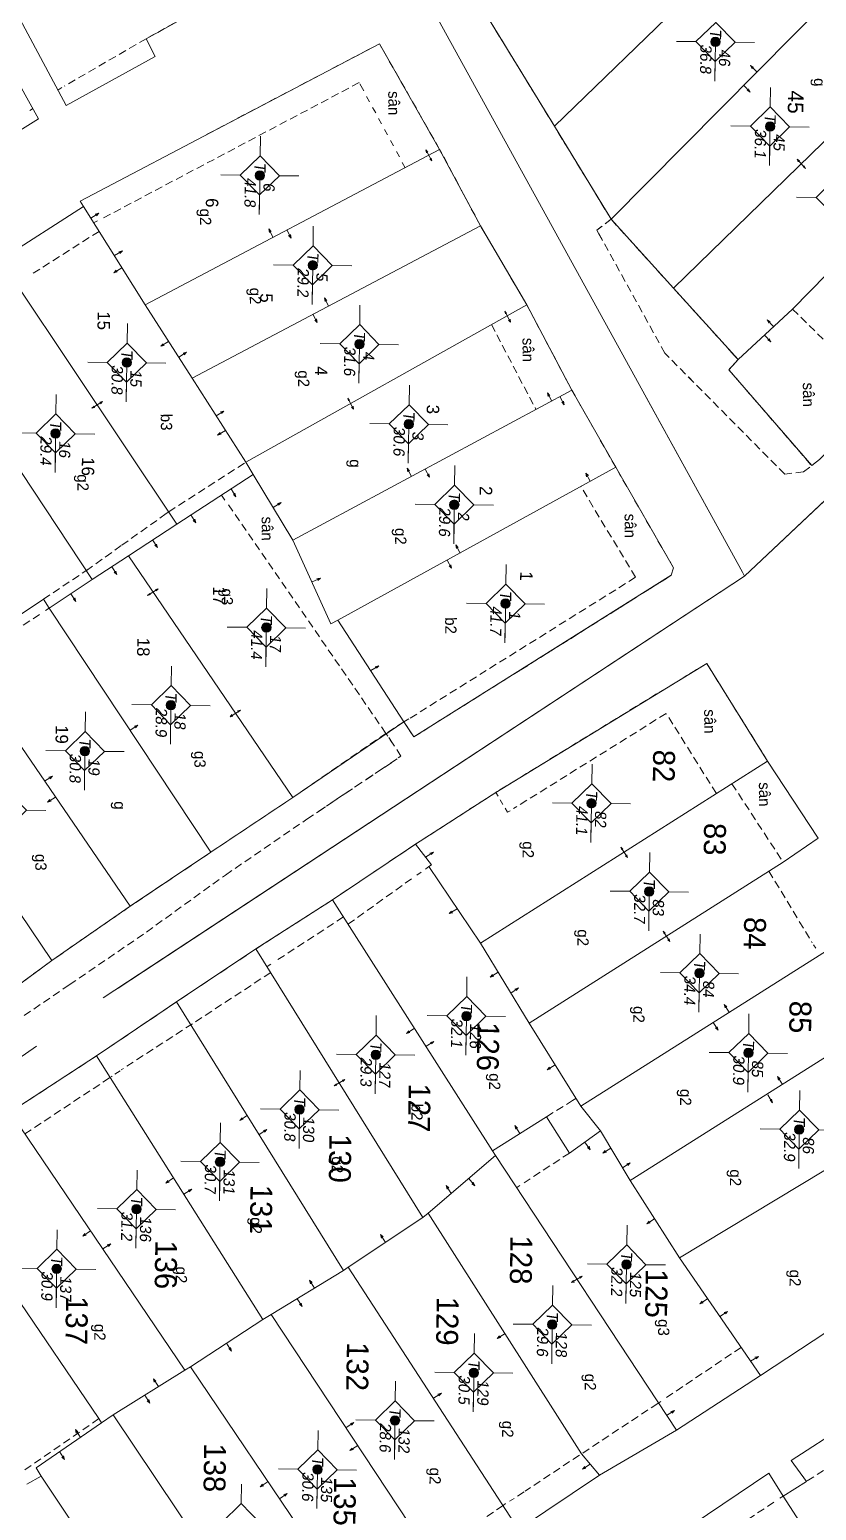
# Model space of a CAD drawing. Extents: x 601689 to 602595, y 1189742 to 1190763.
# Drawn here: x 601974 to 601999.15, y 1190588.34 to 1190635.7 of the extents above; entities that cross this region are included whole.
import ezdxf
from ezdxf.enums import TextEntityAlignment as Align

# ---------------------------------------------------------------- set-up
doc = ezdxf.new("R2010")
doc.units = 0
doc.header["$MEASUREMENT"] = 0
doc.linetypes.add('HIDDEN', pattern=[0.375, 0.25, -0.125])
for name, color, linetype in [('10', 250, 'Continuous'), ('11', 7, 'Continuous'), ('13', 7, 'Continuous'), ('14', 7, 'Continuous'), ('15', 7, 'Continuous'), ('16', 7, 'Continuous'), ('22', 7, 'Continuous'), ('53', 7, 'Continuous'), ('57', 7, 'Continuous')]:
    doc.layers.add(name, color=color, linetype=linetype)
doc.layers.get('0').off()
doc.styles.add('TXT', font='vnshx.shx')

# ---------------------------------------------------------------- blocks, each defined once
blk = doc.blocks.new('BDONG')
at = {"color": 7, "linetype": 'Continuous', "lineweight": 0}
for p, q in [((0, 0), (0, -1.508)), ((0, 0), (2.759, 0)), ((0.342, 0), (0.342, -1.508)), ((0.797, 0), (0.797, -1.508)), ((1.274, 0), (1.274, -1.508)), ((1.73, 0), (1.73, -1.508)), ((1.753, 0), (1.753, -1.508)), ((2.072, 0), (2.072, -1.508)), ((2.759, 0), (2.759, -1.508)), ((0, -0.308), (1.73, -0.308)), ((1.753, -0.308), (2.759, -0.308)), ((0, -0.458), (1.73, -0.458)), ((1.753, -0.458), (2.759, -0.458)), ((0, -0.608), (1.73, -0.608)), ((1.753, -0.608), (2.759, -0.608)), ((0, -0.758), (1.73, -0.758)), ((1.753, -0.758), (2.759, -0.758)), ((0, -0.908), (1.73, -0.908)), ((1.753, -0.908), (2.759, -0.908)), ((0, -1.058), (1.73, -1.058)), ((1.753, -1.058), (2.759, -1.058)), ((0, -1.208), (1.73, -1.208)), ((1.753, -1.208), (2.759, -1.208)), ((0, -1.358), (1.73, -1.358)), ((1.753, -1.358), (2.759, -1.358)), ((0, -1.508), (1.73, -1.508)), ((1.753, -1.508), (2.759, -1.508))]:
    blk.add_line(p, q, dxfattribs=at)
at = {"color": 7, "linetype": 'Continuous', "lineweight": 0, "style": 'TXT'}
blk.add_text('B%%182ng c%%184c th%%246a bi%%213n %%174%%233ng ', height=0.049998, rotation=360, dxfattribs=at).set_placement((0.008, 0.046))
for s, height, p in [('(D%%239ng cho ch%%216nh l%%253 bi%%213n %%174%%233ng)', 0.054, (1.743, 0.05)), ('s%%232 TT', 0.05, (0.21, -0.099)), ('s%%232 hi%%214u th%%246a', 0.049998, (1.135, -0.103)), ('s%%232 hi%%214u', 0.049998, (0.639, -0.104)), ('s%%232 hi%%214u th%%246a', 0.049998, (1.612, -0.107)), ('s%%232 TT', 0.05, (1.936, -0.114)), ('s%%232 hi%%214u th%%246a b%%225', 0.049998, (2.559, -0.108)), ('g%%232c c%%241a th%%246a', 0.049998, (1.137, -0.187)), ('Th%%246a th%%170m', 0.049998, (0.227, -0.214)), ('Th%%246a th%%170m', 0.049998, (0.63, -0.213)), ('l%%169n c%%203n', 0.049998, (1.56, -0.224)), ('Th%%246a b%%225', 0.049998, (1.956, -0.203)), ('(ch%%216 %%174%%184nh s%%232 m%%233t l%%199n)', 0.049998, (2.638, -0.204)), ('m%%237i th%%170m', 0.049998, (1.101, -0.282))]:
    blk.add_text(s, height=height, rotation=360, dxfattribs=at).set_placement(p, align=Align.CENTER)
blk = doc.blocks.new('BANG')
at = {"color": 7, "linetype": 'Continuous', "lineweight": 0, "xscale": 9.999585560760034, "yscale": 9.999585560760034, "rotation": 359.9999199552673}
blk.add_blockref('BDONG', (0, 0), dxfattribs=at)
blk = doc.blocks.new('NH3R')
at = {"layer": '16', "color": 7, "linetype": 'Continuous', "lineweight": 0}
for p, q in [((0, 0), (0.297, -0.005)), ((0.297, -0.005), (0.186, 0.031)), ((0.297, -0.005), (0.189, -0.033))]:
    blk.add_line(p, q, dxfattribs=at)
blk = doc.blocks.new('NH3')
at = {"layer": '16', "color": 7, "linetype": 'Continuous', "lineweight": 0}
for p, q in [((-0.199, -0.002), (-0.113, 0.021)), ((0.197, -0.012), (0.107, 0.015)), ((-0.199, -0.002), (0.197, -0.012)), ((-0.199, -0.002), (-0.116, -0.035)), ((0.197, -0.012), (0.104, -0.027))]:
    blk.add_line(p, q, dxfattribs=at)
blk = doc.blocks.new('*M2538253825382538')
at = {"layer": '13', "color": 3, "linetype": 'Continuous', "lineweight": 0}
blk.add_line((602241.683, 1189658.771), (602242.703, 1189658.771), dxfattribs=at)
at = {"layer": '13', "color": 3, "linetype": 'Continuous', "lineweight": 0, "style": 'TXT', "oblique": 7.6055}
blk.add_text('T', height=0.36, dxfattribs=at).set_placement((602241.486, 1189658.771), align=Align.MIDDLE_RIGHT)
for s, p in [('86', (602241.833, 1189659.071)), ('32.9', (602241.683, 1189658.471))]:
    blk.add_text(s, height=0.36, dxfattribs=at).set_placement(p, align=Align.MIDDLE_LEFT)
blk = doc.blocks.new('*M2542254225422542')
at = {"layer": '13', "color": 3, "linetype": 'Continuous', "lineweight": 0}
blk.add_line((602239.257, 1189657.109), (602240.277, 1189657.109), dxfattribs=at)
at = {"layer": '13', "color": 3, "linetype": 'Continuous', "lineweight": 0, "style": 'TXT', "oblique": 7.6055}
for s, p in [('85', (602239.407, 1189657.409)), ('30.9', (602239.257, 1189656.809))]:
    blk.add_text(s, height=0.36, dxfattribs=at).set_placement(p, align=Align.MIDDLE_LEFT)
blk.add_text('T', height=0.36, dxfattribs=at).set_placement((602239.06, 1189657.109), align=Align.MIDDLE_RIGHT)
blk = doc.blocks.new('*M2546254625462546')
at = {"layer": '13', "color": 3, "linetype": 'Continuous', "lineweight": 0}
blk.add_line((602236.728, 1189655.507), (602237.748, 1189655.507), dxfattribs=at)
at = {"layer": '13', "color": 3, "linetype": 'Continuous', "lineweight": 0, "style": 'TXT', "oblique": 7.6055}
blk.add_text('T', height=0.36, dxfattribs=at).set_placement((602236.531, 1189655.507), align=Align.MIDDLE_RIGHT)
for s, p in [('84', (602236.878, 1189655.807)), ('34.4', (602236.728, 1189655.207))]:
    blk.add_text(s, height=0.36, dxfattribs=at).set_placement(p, align=Align.MIDDLE_LEFT)
blk = doc.blocks.new('*M2550255025502550')
at = {"layer": '13', "color": 3, "linetype": 'Continuous', "lineweight": 0}
blk.add_line((602234.143, 1189653.865), (602235.163, 1189653.865), dxfattribs=at)
at = {"layer": '13', "color": 3, "linetype": 'Continuous', "lineweight": 0, "style": 'TXT', "oblique": 7.6055}
for s, p in [('83', (602234.293, 1189654.165)), ('32.7', (602234.143, 1189653.565))]:
    blk.add_text(s, height=0.36, dxfattribs=at).set_placement(p, align=Align.MIDDLE_LEFT)
blk.add_text('T', height=0.36, dxfattribs=at).set_placement((602233.946, 1189653.865), align=Align.MIDDLE_RIGHT)
blk = doc.blocks.new('*M2551255125512551')
at = {"layer": '13', "color": 3, "linetype": 'Continuous', "lineweight": 0}
blk.add_line((602246.076, 1189653.309), (602247.096, 1189653.309), dxfattribs=at)
at = {"layer": '13', "color": 3, "linetype": 'Continuous', "lineweight": 0, "style": 'TXT', "oblique": 7.6055}
for s, p in [('125', (602246.226, 1189653.609)), ('32.2', (602246.076, 1189653.009))]:
    blk.add_text(s, height=0.36, dxfattribs=at).set_placement(p, align=Align.MIDDLE_LEFT)
blk.add_text('T', height=0.36, dxfattribs=at).set_placement((602245.879, 1189653.309), align=Align.MIDDLE_RIGHT)
blk = doc.blocks.new('*M2556255625562556')
at = {"layer": '13', "color": 3, "linetype": 'Continuous', "lineweight": 0}
blk.add_line((602231.348, 1189651.977), (602232.368, 1189651.977), dxfattribs=at)
at = {"layer": '13', "color": 3, "linetype": 'Continuous', "lineweight": 0, "style": 'TXT', "oblique": 7.6055}
for s, p in [('82', (602231.498, 1189652.277)), ('41.1', (602231.348, 1189651.677))]:
    blk.add_text(s, height=0.36, dxfattribs=at).set_placement(p, align=Align.MIDDLE_LEFT)
blk.add_text('T', height=0.36, dxfattribs=at).set_placement((602231.151, 1189651.977), align=Align.MIDDLE_RIGHT)
blk = doc.blocks.new('*M2558255825582558')
at = {"layer": '13', "color": 3, "linetype": 'Continuous', "lineweight": 0}
blk.add_line((602248.035, 1189650.966), (602249.055, 1189650.966), dxfattribs=at)
at = {"layer": '13', "color": 3, "linetype": 'Continuous', "lineweight": 0, "style": 'TXT', "oblique": 7.6055}
for s, p in [('128', (602248.185, 1189651.266)), ('29.6', (602248.035, 1189650.666))]:
    blk.add_text(s, height=0.36, dxfattribs=at).set_placement(p, align=Align.MIDDLE_LEFT)
blk.add_text('T', height=0.36, dxfattribs=at).set_placement((602247.838, 1189650.966), align=Align.MIDDLE_RIGHT)
blk = doc.blocks.new('*M2563256325632563')
at = {"layer": '13', "color": 3, "linetype": 'Continuous', "lineweight": 0}
blk.add_line((602249.609, 1189648.482), (602250.629, 1189648.482), dxfattribs=at)
at = {"layer": '13', "color": 3, "linetype": 'Continuous', "lineweight": 0, "style": 'TXT', "oblique": 7.6055}
blk.add_text('T', height=0.36, dxfattribs=at).set_placement((602249.412, 1189648.482), align=Align.MIDDLE_RIGHT)
for s, p in [('129', (602249.759, 1189648.782)), ('30.5', (602249.609, 1189648.182))]:
    blk.add_text(s, height=0.36, dxfattribs=at).set_placement(p, align=Align.MIDDLE_LEFT)
blk = doc.blocks.new('*M2564256425642564')
at = {"layer": '13', "color": 3, "linetype": 'Continuous', "lineweight": 0}
blk.add_line((602238.208, 1189648.078), (602239.228, 1189648.078), dxfattribs=at)
at = {"layer": '13', "color": 3, "linetype": 'Continuous', "lineweight": 0, "style": 'TXT', "oblique": 7.6055}
for s, p in [('126', (602238.358, 1189648.378)), ('32.1', (602238.208, 1189647.778))]:
    blk.add_text(s, height=0.36, dxfattribs=at).set_placement(p, align=Align.MIDDLE_LEFT)
blk.add_text('T', height=0.36, dxfattribs=at).set_placement((602238.011, 1189648.078), align=Align.MIDDLE_RIGHT)
blk = doc.blocks.new('*M2569256925692569')
at = {"layer": '13', "color": 3, "linetype": 'Continuous', "lineweight": 0}
blk.add_line((602251.172, 1189645.984), (602252.192, 1189645.984), dxfattribs=at)
at = {"layer": '13', "color": 3, "linetype": 'Continuous', "lineweight": 0, "style": 'TXT', "oblique": 7.6055}
blk.add_text('T', height=0.36, dxfattribs=at).set_placement((602250.975, 1189645.984), align=Align.MIDDLE_RIGHT)
for s, p in [('132', (602251.322, 1189646.284)), ('28.6', (602251.172, 1189645.684))]:
    blk.add_text(s, height=0.36, dxfattribs=at).set_placement(p, align=Align.MIDDLE_LEFT)
blk = doc.blocks.new('*M2571257125712571')
at = {"layer": '13', "color": 3, "linetype": 'Continuous', "lineweight": 0}
blk.add_line((602239.486, 1189645.199), (602240.506, 1189645.199), dxfattribs=at)
at = {"layer": '13', "color": 3, "linetype": 'Continuous', "lineweight": 0, "style": 'TXT', "oblique": 7.6055}
for s, p in [('127', (602239.636, 1189645.499)), ('29.3', (602239.486, 1189644.899))]:
    blk.add_text(s, height=0.36, dxfattribs=at).set_placement(p, align=Align.MIDDLE_LEFT)
blk.add_text('T', height=0.36, dxfattribs=at).set_placement((602239.289, 1189645.199), align=Align.MIDDLE_RIGHT)
blk = doc.blocks.new('*M2574257425742574')
at = {"layer": '13', "color": 3, "linetype": 'Continuous', "lineweight": 0}
blk.add_line((602252.777, 1189643.53), (602253.797, 1189643.53), dxfattribs=at)
at = {"layer": '13', "color": 3, "linetype": 'Continuous', "lineweight": 0, "style": 'TXT', "oblique": 7.6055}
for s, p in [('135', (602252.927, 1189643.83)), ('30.6', (602252.777, 1189643.23))]:
    blk.add_text(s, height=0.36, dxfattribs=at).set_placement(p, align=Align.MIDDLE_LEFT)
blk.add_text('T', height=0.36, dxfattribs=at).set_placement((602252.58, 1189643.53), align=Align.MIDDLE_RIGHT)
blk = doc.blocks.new('*M2576257625762576')
at = {"layer": '13', "color": 3, "linetype": 'Continuous', "lineweight": 0}
blk.add_line((602241.272, 1189642.791), (602242.292, 1189642.791), dxfattribs=at)
at = {"layer": '13', "color": 3, "linetype": 'Continuous', "lineweight": 0, "style": 'TXT', "oblique": 7.6055}
blk.add_text('T', height=0.36, dxfattribs=at).set_placement((602241.075, 1189642.791), align=Align.MIDDLE_RIGHT)
for s, p in [('130', (602241.422, 1189643.091)), ('30.8', (602241.272, 1189642.491))]:
    blk.add_text(s, height=0.36, dxfattribs=at).set_placement(p, align=Align.MIDDLE_LEFT)
blk = doc.blocks.new('*M2581258125812581')
at = {"layer": '13', "color": 3, "linetype": 'Continuous', "lineweight": 0}
blk.add_line((602242.986, 1189640.272), (602244.006, 1189640.272), dxfattribs=at)
at = {"layer": '13', "color": 3, "linetype": 'Continuous', "lineweight": 0, "style": 'TXT', "oblique": 7.6055}
blk.add_text('T', height=0.36, dxfattribs=at).set_placement((602242.789, 1189640.272), align=Align.MIDDLE_RIGHT)
for s, p in [('131', (602243.136, 1189640.572)), ('30.7', (602242.986, 1189639.972))]:
    blk.add_text(s, height=0.36, dxfattribs=at).set_placement(p, align=Align.MIDDLE_LEFT)
blk = doc.blocks.new('*M2586258625862586')
at = {"layer": '13', "color": 3, "linetype": 'Continuous', "lineweight": 0}
blk.add_line((602244.535, 1189637.624), (602245.555, 1189637.624), dxfattribs=at)
at = {"layer": '13', "color": 3, "linetype": 'Continuous', "lineweight": 0, "style": 'TXT', "oblique": 7.6055}
for s, p in [('136', (602244.685, 1189637.924)), ('31.2', (602244.535, 1189637.324))]:
    blk.add_text(s, height=0.36, dxfattribs=at).set_placement(p, align=Align.MIDDLE_LEFT)
blk.add_text('T', height=0.36, dxfattribs=at).set_placement((602244.338, 1189637.624), align=Align.MIDDLE_RIGHT)
blk = doc.blocks.new('*M2591259125912591')
at = {"layer": '13', "color": 3, "linetype": 'Continuous', "lineweight": 0}
blk.add_line((602246.48, 1189635.1), (602247.5, 1189635.1), dxfattribs=at)
at = {"layer": '13', "color": 3, "linetype": 'Continuous', "lineweight": 0, "style": 'TXT', "oblique": 7.6055}
blk.add_text('T', height=0.36, dxfattribs=at).set_placement((602246.283, 1189635.1), align=Align.MIDDLE_RIGHT)
for s, p in [('137', (602246.63, 1189635.4)), ('30.9', (602246.48, 1189634.8))]:
    blk.add_text(s, height=0.36, dxfattribs=at).set_placement(p, align=Align.MIDDLE_LEFT)
blk = doc.blocks.new('CENTRD')
at = {"layer": '11', "linetype": 'Continuous', "lineweight": 0}
h = blk.add_hatch(color=2, dxfattribs=at)
edge = h.paths.add_edge_path()
edge.add_arc((0, 0), 0.15, 0, 360)
at = {"layer": '11', "color": 2, "linetype": 'Continuous', "lineweight": 0}
for p, q in [((0, 1.25), (0, 0.625)), ((0, 0.625), (-0.625, 0)), ((0.625, 0), (0, 0.625)), ((-0.625, 0), (-1.25, 0)), ((-0.625, 0), (0, -0.625)), ((0, -0.625), (0.625, 0)), ((1.25, 0), (0.625, 0)), ((0, -0.625), (0, -1.25))]:
    blk.add_line(p, q, dxfattribs=at)
blk.add_circle((0, 0), 0.15, dxfattribs=at)
blk = doc.blocks.new('*M2654265426542654')
at = {"layer": '13', "color": 3, "linetype": 'Continuous', "lineweight": 0}
blk.add_line((602209.622, 1189657.37), (602210.642, 1189657.37), dxfattribs=at)
at = {"layer": '13', "color": 3, "linetype": 'Continuous', "lineweight": 0, "style": 'TXT', "oblique": 7.6055}
blk.add_text('T', height=0.36, dxfattribs=at).set_placement((602209.425, 1189657.37), align=Align.MIDDLE_RIGHT)
for s, p in [('45', (602209.772, 1189657.67)), ('36.1', (602209.622, 1189657.07))]:
    blk.add_text(s, height=0.36, dxfattribs=at).set_placement(p, align=Align.MIDDLE_LEFT)
blk = doc.blocks.new('*M2657265726572657')
at = {"layer": '13', "color": 3, "linetype": 'Continuous', "lineweight": 0}
blk.add_line((602206.943, 1189655.587), (602207.963, 1189655.587), dxfattribs=at)
at = {"layer": '13', "color": 3, "linetype": 'Continuous', "lineweight": 0, "style": 'TXT', "oblique": 7.6055}
blk.add_text('T', height=0.36, dxfattribs=at).set_placement((602206.746, 1189655.587), align=Align.MIDDLE_RIGHT)
for s, p in [('46', (602207.093, 1189655.887)), ('36.8', (602206.943, 1189655.287))]:
    blk.add_text(s, height=0.36, dxfattribs=at).set_placement(p, align=Align.MIDDLE_LEFT)
blk = doc.blocks.new('*M2704270427042704')
at = {"layer": '13', "color": 3, "linetype": 'Continuous', "lineweight": 0}
blk.add_line((602225.002, 1189649.138), (602226.022, 1189649.138), dxfattribs=at)
at = {"layer": '13', "color": 3, "linetype": 'Continuous', "lineweight": 0, "style": 'TXT', "oblique": 7.6055}
for s, p in [('1', (602225.152, 1189649.438)), ('41.7', (602225.002, 1189648.838))]:
    blk.add_text(s, height=0.36, dxfattribs=at).set_placement(p, align=Align.MIDDLE_LEFT)
blk.add_text('T', height=0.36, dxfattribs=at).set_placement((602224.805, 1189649.138), align=Align.MIDDLE_RIGHT)
blk = doc.blocks.new('*M2705270527052705')
at = {"layer": '13', "color": 3, "linetype": 'Continuous', "lineweight": 0}
blk.add_line((602221.861, 1189647.455), (602222.881, 1189647.455), dxfattribs=at)
at = {"layer": '13', "color": 3, "linetype": 'Continuous', "lineweight": 0, "style": 'TXT', "oblique": 7.6055}
blk.add_text('T', height=0.36, dxfattribs=at).set_placement((602221.664, 1189647.455), align=Align.MIDDLE_RIGHT)
for s, p in [('2', (602222.011, 1189647.755)), ('29.6', (602221.861, 1189647.155))]:
    blk.add_text(s, height=0.36, dxfattribs=at).set_placement(p, align=Align.MIDDLE_LEFT)
blk = doc.blocks.new('*M2706270627062706')
at = {"layer": '13', "color": 3, "linetype": 'Continuous', "lineweight": 0}
blk.add_line((602219.31, 1189645.963), (602220.33, 1189645.963), dxfattribs=at)
at = {"layer": '13', "color": 3, "linetype": 'Continuous', "lineweight": 0, "style": 'TXT', "oblique": 7.6055}
blk.add_text('T', height=0.36, dxfattribs=at).set_placement((602219.113, 1189645.963), align=Align.MIDDLE_RIGHT)
for s, p in [('3', (602219.46, 1189646.263)), ('30.6', (602219.31, 1189645.663))]:
    blk.add_text(s, height=0.36, dxfattribs=at).set_placement(p, align=Align.MIDDLE_LEFT)
blk = doc.blocks.new('*M2707270727072707')
at = {"layer": '13', "color": 3, "linetype": 'Continuous', "lineweight": 0}
blk.add_line((602216.772, 1189644.346), (602217.792, 1189644.346), dxfattribs=at)
at = {"layer": '13', "color": 3, "linetype": 'Continuous', "lineweight": 0, "style": 'TXT', "oblique": 7.6055}
for s, p in [('4', (602216.922, 1189644.646)), ('31.6', (602216.772, 1189644.046))]:
    blk.add_text(s, height=0.36, dxfattribs=at).set_placement(p, align=Align.MIDDLE_LEFT)
blk.add_text('T', height=0.36, dxfattribs=at).set_placement((602216.575, 1189644.346), align=Align.MIDDLE_RIGHT)
blk = doc.blocks.new('*M2708270827082708')
at = {"layer": '13', "color": 3, "linetype": 'Continuous', "lineweight": 0}
blk.add_line((602214.273, 1189642.819), (602215.293, 1189642.819), dxfattribs=at)
at = {"layer": '13', "color": 3, "linetype": 'Continuous', "lineweight": 0, "style": 'TXT', "oblique": 7.6055}
for s, p in [('5', (602214.423, 1189643.119)), ('29.2', (602214.273, 1189642.519))]:
    blk.add_text(s, height=0.36, dxfattribs=at).set_placement(p, align=Align.MIDDLE_LEFT)
blk.add_text('T', height=0.36, dxfattribs=at).set_placement((602214.076, 1189642.819), align=Align.MIDDLE_RIGHT)
blk = doc.blocks.new('*M2709270927092709')
at = {"layer": '13', "color": 3, "linetype": 'Continuous', "lineweight": 0}
blk.add_line((602225.879, 1189641.504), (602226.899, 1189641.504), dxfattribs=at)
at = {"layer": '13', "color": 3, "linetype": 'Continuous', "lineweight": 0, "style": 'TXT', "oblique": 7.6055}
for s, p in [('17', (602226.029, 1189641.804)), ('41.4', (602225.879, 1189641.204))]:
    blk.add_text(s, height=0.36, dxfattribs=at).set_placement(p, align=Align.MIDDLE_LEFT)
blk.add_text('T', height=0.36, dxfattribs=at).set_placement((602225.682, 1189641.504), align=Align.MIDDLE_RIGHT)
blk = doc.blocks.new('*M2710271027102710')
at = {"layer": '13', "color": 3, "linetype": 'Continuous', "lineweight": 0}
blk.add_line((602211.422, 1189641.087), (602212.442, 1189641.087), dxfattribs=at)
at = {"layer": '13', "color": 3, "linetype": 'Continuous', "lineweight": 0, "style": 'TXT', "oblique": 7.6055}
for s, p in [('6', (602211.572, 1189641.387)), ('41.8', (602211.422, 1189640.787))]:
    blk.add_text(s, height=0.36, dxfattribs=at).set_placement(p, align=Align.MIDDLE_LEFT)
blk.add_text('T', height=0.36, dxfattribs=at).set_placement((602211.225, 1189641.087), align=Align.MIDDLE_RIGHT)
blk = doc.blocks.new('*M2711271127112711')
at = {"layer": '13', "color": 3, "linetype": 'Continuous', "lineweight": 0}
blk.add_line((602228.404, 1189638.491), (602229.424, 1189638.491), dxfattribs=at)
at = {"layer": '13', "color": 3, "linetype": 'Continuous', "lineweight": 0, "style": 'TXT', "oblique": 7.6055}
blk.add_text('T', height=0.36, dxfattribs=at).set_placement((602228.207, 1189638.491), align=Align.MIDDLE_RIGHT)
for s, p in [('18', (602228.554, 1189638.791)), ('28.9', (602228.404, 1189638.191))]:
    blk.add_text(s, height=0.36, dxfattribs=at).set_placement(p, align=Align.MIDDLE_LEFT)
blk = doc.blocks.new('*M2713271327132713')
at = {"layer": '13', "color": 3, "linetype": 'Continuous', "lineweight": 0}
blk.add_line((602217.471, 1189636.922), (602218.491, 1189636.922), dxfattribs=at)
at = {"layer": '13', "color": 3, "linetype": 'Continuous', "lineweight": 0, "style": 'TXT', "oblique": 7.6055}
for s, p in [('15', (602217.621, 1189637.222)), ('30.8', (602217.471, 1189636.622))]:
    blk.add_text(s, height=0.36, dxfattribs=at).set_placement(p, align=Align.MIDDLE_LEFT)
blk.add_text('T', height=0.36, dxfattribs=at).set_placement((602217.274, 1189636.922), align=Align.MIDDLE_RIGHT)
blk = doc.blocks.new('*M2715271527152715')
at = {"layer": '13', "color": 3, "linetype": 'Continuous', "lineweight": 0}
blk.add_line((602229.912, 1189635.762), (602230.932, 1189635.762), dxfattribs=at)
at = {"layer": '13', "color": 3, "linetype": 'Continuous', "lineweight": 0, "style": 'TXT', "oblique": 7.6055}
for s, p in [('19', (602230.062, 1189636.062)), ('30.8', (602229.912, 1189635.462))]:
    blk.add_text(s, height=0.36, dxfattribs=at).set_placement(p, align=Align.MIDDLE_LEFT)
blk.add_text('T', height=0.36, dxfattribs=at).set_placement((602229.715, 1189635.762), align=Align.MIDDLE_RIGHT)
blk = doc.blocks.new('*M2717271727172717')
at = {"layer": '13', "color": 3, "linetype": 'Continuous', "lineweight": 0}
blk.add_line((602219.769, 1189634.679), (602220.789, 1189634.679), dxfattribs=at)
at = {"layer": '13', "color": 3, "linetype": 'Continuous', "lineweight": 0, "style": 'TXT', "oblique": 7.6055}
blk.add_text('T', height=0.36, dxfattribs=at).set_placement((602219.572, 1189634.679), align=Align.MIDDLE_RIGHT)
for s, p in [('16', (602219.919, 1189634.979)), ('29.4', (602219.769, 1189634.379))]:
    blk.add_text(s, height=0.36, dxfattribs=at).set_placement(p, align=Align.MIDDLE_LEFT)

msp = doc.modelspace()

# ---------------------------------------------------------------- linework, layer by layer
at = {"layer": '10', "color": 7, "linetype": 'Continuous', "lineweight": 0}
for p, q in [((601998.166, 1190639.775), (601990.777, 1190632.605)), ((602001.075, 1190638.204), (601992.587, 1190629.63)), ((602002.746, 1190635.381), (601994.587, 1190627.422)), ((601992.587, 1190629.63), (601990.777, 1190632.605)), ((601987.107, 1190631.865), (601977.689, 1190626.895)), ((601988.414, 1190629.417), (601987.107, 1190631.865)), ((601975.722, 1190630.041), (601977.689, 1190626.895)), ((601988.414, 1190629.417), (601979.197, 1190624.553)), ((601989.889, 1190626.897), (601988.414, 1190629.417)), ((601992.587, 1190629.63), (601994.587, 1190627.422)), ((601973.627, 1190627.49), (601978.702, 1190619.88)), ((601994.587, 1190627.422), (601996.646, 1190625.144)), ((601977.689, 1190626.895), (601979.197, 1190624.553)), ((601989.889, 1190626.897), (601980.91, 1190621.86)), ((601991.332, 1190624.167), (601989.889, 1190626.897)), ((601970.963, 1190625.736), (601975.998, 1190618.107)), ((601979.197, 1190624.553), (601980.91, 1190621.86)), ((601991.332, 1190624.167), (601982.416, 1190619.369)), ((601992.738, 1190621.697), (601991.332, 1190624.167)), ((601980.91, 1190621.86), (601981.145, 1190621.467)), ((601992.738, 1190621.697), (601983.851, 1190616.809)), ((601981.145, 1190621.467), (601978.702, 1190619.88)), ((601982.416, 1190619.369), (601981.145, 1190621.467)), ((601978.702, 1190619.88), (601977.159, 1190618.871)), ((601975.998, 1190618.107), (601977.159, 1190618.871)), ((601977.159, 1190618.871), (601982.413, 1190611.138)), ((601974.626, 1190617.196), (601975.998, 1190618.107)), ((601979.789, 1190609.384), (601974.626, 1190617.196)), ((601985.966, 1190613.56), (601983.851, 1190616.809)), ((601977.215, 1190607.659), (601971.744, 1190615.666)), ((601974.711, 1190605.924), (601969.33, 1190613.879)), ((601985.966, 1190613.56), (601982.413, 1190611.138)), ((601988.41, 1190606.476), (601997.589, 1190612.301)), ((601999.206, 1190609.838), (601997.589, 1190612.301)), ((601979.789, 1190609.384), (601982.413, 1190611.138)), ((601979.789, 1190609.384), (601977.215, 1190607.659)), ((601986.333, 1190609.645), (601983.678, 1190607.862)), ((601977.215, 1190607.659), (601974.711, 1190605.924)), ((601983.678, 1190607.862), (601981.236, 1190606.295)), ((601988.799, 1190599.84), (601983.678, 1190607.862)), ((602000.858, 1190607.115), (601991.618, 1190601.262)), ((601981.236, 1190606.295), (601978.694, 1190604.6)), ((601986.569, 1190597.71), (601981.236, 1190606.295)), ((601988.41, 1190606.476), (601989.965, 1190603.915)), ((601972.316, 1190604.157), (601974.711, 1190605.924)), ((602002.335, 1190604.665), (601993.196, 1190598.89)), ((601978.694, 1190604.6), (601976.139, 1190602.874)), ((601978.694, 1190604.6), (601984.035, 1190596.015)), ((601989.965, 1190603.915), (601991.618, 1190601.262)), ((601981.454, 1190594.44), (601976.139, 1190602.874)), ((602004.008, 1190601.982), (601994.771, 1190596.418)), ((601978.962, 1190592.825), (601973.473, 1190600.931)), ((601991.618, 1190601.262), (601992.247, 1190600.473)), ((601993.196, 1190598.89), (601992.247, 1190600.473)), ((601988.896, 1190599.689), (601986.741, 1190597.839)), ((601988.896, 1190599.689), (601988.799, 1190599.84)), ((601994.676, 1190590.899), (601988.896, 1190599.689)), ((601994.771, 1190596.418), (601993.196, 1190598.89)), ((601986.569, 1190597.71), (601984.187, 1190596.114)), ((601986.741, 1190597.839), (601986.569, 1190597.71)), ((601984.035, 1190596.015), (601984.187, 1190596.114)), ((601989.633, 1190587.728), (601984.187, 1190596.114)), ((601997.36, 1190592.652), (601994.771, 1190596.418)), ((601984.035, 1190596.015), (601981.727, 1190594.607)), ((601981.454, 1190594.44), (601979.143, 1190592.933)), ((601981.727, 1190594.607), (601981.454, 1190594.44)), ((601987.262, 1190586.221), (601981.727, 1190594.607)), ((601978.962, 1190592.825), (601976.673, 1190591.397)), ((601979.143, 1190592.933), (601978.962, 1190592.825)), ((601979.143, 1190592.933), (601984.838, 1190584.504)), ((601994.676, 1190590.899), (601997.36, 1190592.652)), ((601976.673, 1190591.397), (601976.299, 1190591.142)), ((601982.386, 1190582.878), (601976.673, 1190591.397)), ((601992.216, 1190589.463), (601994.676, 1190590.899)), ((601974.365, 1190589.438), (601973.911, 1190589.174)), ((601979.981, 1190581.06), (601974.365, 1190589.438)), ((601989.633, 1190587.728), (601992.216, 1190589.463)), ((601999.752, 1190586.22), (601998.087, 1190588.792))]:
    msp.add_line(p, q, dxfattribs=at)
for points in [[(601973.285, 1190636.806), (601975.166, 1190633.269), (601978.017, 1190634.831), (601977.726, 1190635.404), (601984.216, 1190639.005), (601982.647, 1190642.067)], [(601972.386, 1190636.247), (601974.28, 1190632.842), (601971.436, 1190631.07)], [(601988.679, 1190636.334), (601988.548, 1190636.246), (601990.777, 1190632.605)], [(601987.107, 1190631.865), (601985.184, 1190635.242), (601975.614, 1190630.213), (601975.722, 1190630.041)], [(602004.95, 1190633.45), (601998.388, 1190626.76), (601996.646, 1190625.144)], [(601996.646, 1190625.144), (601996.351, 1190624.818), (601999, 1190621.752), (601999.253, 1190621.948), (602008.44, 1190631.182)], [(601975.722, 1190630.041), (601973.069, 1190628.338), (601973.627, 1190627.49)], [(601985.966, 1190613.56), (601986.279, 1190613.075), (601994.511, 1190618.243), (601994.585, 1190618.482), (601992.738, 1190621.697)], [(601983.851, 1190616.809), (601983.63, 1190616.692), (601982.416, 1190619.369)], [(601974.626, 1190617.196), (601974.44, 1190617.479), (601973.016, 1190616.528)], [(601997.589, 1190612.301), (601995.643, 1190615.428), (601988.906, 1190611.3), (601986.333, 1190609.645)], [(601986.333, 1190609.645), (601986.844, 1190608.988), (601986.763, 1190608.929), (601988.41, 1190606.476)], [(601999.206, 1190609.838), (601998.086, 1190609.073), (601989.965, 1190603.915)], [(601973.473, 1190600.931), (601973.375, 1190601.072), (601976.139, 1190602.874)], [(601997.36, 1190592.652), (602005.847, 1190598.237), (602006.323, 1190598.63), (602004.251, 1190602.148), (602004.008, 1190601.982)], [(601992.247, 1190600.473), (601991.258, 1190599.767), (601990.523, 1190600.926), (601988.799, 1190599.84)], [(601970.77, 1190599.298), (601976.211, 1190591.272), (601976.299, 1190591.142)], [(601992.216, 1190589.463), (601991.646, 1190590.151), (601986.741, 1190597.839)], [(601998.087, 1190588.792), (601998.834, 1190589.263), (601998.343, 1190589.929), (602005.205, 1190594.366), (602005.675, 1190593.699), (602007.129, 1190594.679), (602008.893, 1190592.095)], [(601976.299, 1190591.142), (601974.209, 1190589.7), (601974.365, 1190589.438)], [(601998.087, 1190588.792), (601997.628, 1190589.529), (601995.174, 1190587.873)]]:
    msp.add_lwpolyline(points, dxfattribs=at)
at = {"layer": '14', "color": 6, "linetype": 'HIDDEN', "lineweight": 0}
for p, q in [((601977.726, 1190635.404), (601975.114, 1190633.89)), ((601984.537, 1190634.001), (601976.297, 1190629.643)), ((601984.683, 1190633.739), (601984.537, 1190634.001)), ((601975.034, 1190633.841), (601974.903, 1190633.763)), ((601984.868, 1190633.386), (601984.771, 1190633.557)), ((601974.004, 1190633.105), (601974.095, 1190633.164)), ((601985.063, 1190633.033), (601984.966, 1190633.205)), ((601985.249, 1190632.681), (601985.151, 1190632.852)), ((601985.444, 1190632.328), (601985.346, 1190632.5)), ((601985.629, 1190631.976), (601985.531, 1190632.147)), ((601985.824, 1190631.623), (601985.726, 1190631.794)), ((601986.01, 1190631.27), (601985.912, 1190631.442)), ((601976.166, 1190629.575), (601976.045, 1190629.517)), ((601976.221, 1190629.244), (601974.022, 1190627.845)), ((601998.388, 1190626.76), (602000.785, 1190624.397)), ((601988.761, 1190626.263), (601990.184, 1190623.553)), ((601978.448, 1190620.274), (601980.91, 1190621.86)), ((601980.244, 1190620.649), (601980.136, 1190620.81)), ((601993.37, 1190618.179), (601991.62, 1190621.083)), ((601978.367, 1190620.215), (601978.448, 1190620.274)), ((601985.391, 1190613.188), (601980.332, 1190620.537)), ((601976.943, 1190619.205), (601978.367, 1190620.215)), ((601975.812, 1190618.39), (601976.943, 1190619.205)), ((601975.893, 1190618.449), (601974.44, 1190617.479)), ((601993.37, 1190618.179), (601986.118, 1190613.648)), ((601971.921, 1190615.403), (601974.394, 1190617.039)), ((601974.505, 1190617.118), (601974.626, 1190617.196)), ((601986.118, 1190613.648), (601985.966, 1190613.56)), ((601994.35, 1190613.825), (601989.468, 1190610.782)), ((601995.955, 1190611.263), (601994.35, 1190613.825)), ((601988.974, 1190611.179), (601988.906, 1190611.3)), ((601996.45, 1190611.576), (601998.086, 1190609.073)), ((601989.13, 1190610.917), (601989.043, 1190611.068)), ((601989.277, 1190610.665), (601989.199, 1190610.796)), ((601989.357, 1190610.713), (601989.277, 1190610.665)), ((601986.652, 1190608.85), (601986.763, 1190608.929)), ((601984.177, 1190607.084), (601986.248, 1190608.566)), ((601986.379, 1190608.654), (601986.521, 1190608.752)), ((601997.631, 1190608.78), (601999.02, 1190606.491)), ((601984.031, 1190607.316), (601981.832, 1190605.886)), ((601999.059, 1190606.43), (601999.128, 1190606.319)), ((601981.71, 1190605.808), (601981.589, 1190605.73)), ((601981.706, 1190605.538), (601979.203, 1190603.902)), ((601979.203, 1190603.902), (601976.924, 1190602.423)), ((601976.893, 1190602.393), (601976.722, 1190602.286)), ((601973.845, 1190600.376), (601976.611, 1190602.208)), ((601976.641, 1190602.227), (601976.611, 1190602.208)), ((601990.523, 1190600.926), (601991.351, 1190601.445)), ((601991.351, 1190601.445), (601991.461, 1190601.514)), ((601991.258, 1190599.767), (601989.805, 1190598.817)), ((601989.673, 1190598.729), (601989.572, 1190598.66)), ((601996.743, 1190593.551), (601994.28, 1190591.895)), ((602005.675, 1190593.699), (601998.834, 1190589.263)), ((601994.078, 1190591.758), (601989.84, 1190588.956)), ((601994.179, 1190591.826), (601994.078, 1190591.758)), ((601976.211, 1190591.272), (601973.797, 1190589.596)), ((601989.214, 1190588.554), (601989.133, 1190588.495)), ((601989.486, 1190588.72), (601989.345, 1190588.632)), ((601989.809, 1190588.936), (601989.527, 1190588.75)), ((601995.706, 1190587.225), (601997.896, 1190588.665)), ((601997.986, 1190588.724), (601998.087, 1190588.792)), ((601989.133, 1190588.495), (601986.992, 1190587.024))]:
    msp.add_line(p, q, dxfattribs=at)
at = {"layer": '22', "color": 7, "linetype": 'HIDDEN', "lineweight": 0}
for p, q in [((601984.216, 1190639.005), (601977.816, 1190635.453)), ((601990.777, 1190632.605), (601988.548, 1190636.246)), ((601985.184, 1190635.242), (601979.653, 1190632.338)), ((601987.107, 1190631.865), (601985.184, 1190635.242)), ((601992.587, 1190629.63), (601990.777, 1190632.605)), ((601988.414, 1190629.417), (601987.107, 1190631.865)), ((601989.889, 1190626.897), (601988.414, 1190629.417)), ((601992.132, 1190629.286), (601992.304, 1190629.414)), ((601992.132, 1190629.286), (601992.284, 1190629.404)), ((601994.308, 1190625.346), (601992.132, 1190629.286)), ((601992.23, 1190629.105), (601992.132, 1190629.286)), ((601992.395, 1190629.482), (601992.587, 1190629.63)), ((601992.405, 1190629.492), (601992.587, 1190629.63)), ((601992.587, 1190629.63), (601994.587, 1190627.422)), ((601994.308, 1190625.346), (601992.23, 1190629.105)), ((601994.587, 1190627.422), (601996.646, 1190625.144)), ((601991.332, 1190624.167), (601989.889, 1190626.897)), ((601996.045, 1190625.813), (601996.646, 1190625.144)), ((601998.136, 1190621.483), (601994.308, 1190625.346)), ((601998.136, 1190621.483), (601994.308, 1190625.346)), ((601996.646, 1190625.144), (601996.351, 1190624.818)), ((601998.136, 1190621.483), (601994.742, 1190624.911)), ((601996.351, 1190624.818), (601999, 1190621.752)), ((601992.738, 1190621.697), (601991.332, 1190624.167)), ((601992.738, 1190621.697), (601992.006, 1190622.987)), ((601994.585, 1190618.482), (601992.738, 1190621.697)), ((601994.585, 1190618.482), (601992.738, 1190621.697)), ((601998.737, 1190621.555), (601999, 1190621.752)), ((601998.737, 1190621.555), (601999, 1190621.752)), ((601998.737, 1190621.555), (601999, 1190621.752)), ((601999.253, 1190621.948), (601999, 1190621.752)), ((601999.253, 1190621.948), (601999, 1190621.752)), ((601998.737, 1190621.555), (601998.136, 1190621.483)), ((601998.737, 1190621.555), (601998.136, 1190621.483)), ((601998.737, 1190621.555), (601998.136, 1190621.483)), ((601994.511, 1190618.243), (601994.585, 1190618.482)), ((601994.511, 1190618.243), (601994.585, 1190618.482)), ((601986.279, 1190613.075), (601994.511, 1190618.243)), ((601989.7, 1190615.219), (601994.511, 1190618.243)), ((601995.643, 1190615.428), (601995.289, 1190615.213)), ((601995.779, 1190615.206), (601995.643, 1190615.428)), ((601982.413, 1190611.138), (601985.391, 1190613.188)), ((601985.966, 1190613.56), (601985.391, 1190613.188)), ((601985.45, 1190613.097), (601985.391, 1190613.188)), ((601986.279, 1190613.075), (601985.966, 1190613.56)), ((601985.617, 1190612.845), (601985.45, 1190613.097)), ((601985.871, 1190612.461), (601985.519, 1190612.996)), ((601985.871, 1190612.461), (601985.705, 1190612.714)), ((601982.864, 1190610.443), (601985.69, 1190612.334)), ((601985.538, 1190612.236), (601985.871, 1190612.461)), ((601985.781, 1190612.402), (601985.871, 1190612.461)), ((601984.772, 1190611.726), (601985.023, 1190611.892)), ((601985.154, 1190611.982), (601985.407, 1190612.148)), ((601984.014, 1190611.207), (601984.257, 1190611.384)), ((601984.388, 1190611.472), (601984.64, 1190611.638)), ((601988.906, 1190611.3), (601986.333, 1190609.645)), ((601979.789, 1190609.384), (601982.413, 1190611.138)), ((601983.248, 1190610.697), (601983.499, 1190610.863)), ((601983.63, 1190610.952), (601983.873, 1190611.119)), ((601980.259, 1190608.658), (601982.864, 1190610.443)), ((601980.259, 1190608.658), (601982.864, 1190610.443)), ((601982.864, 1190610.443), (601983.116, 1190610.609)), ((601986.333, 1190609.645), (601983.678, 1190607.862)), ((601977.734, 1190606.833), (601980.259, 1190608.658)), ((601977.734, 1190606.833), (601980.259, 1190608.658)), ((601983.678, 1190607.862), (601981.236, 1190606.295)), ((601975.27, 1190605.146), (601977.734, 1190606.833)), ((601975.27, 1190605.146), (601977.734, 1190606.833)), ((601972.316, 1190604.157), (601974.711, 1190605.924)), ((601975.27, 1190605.146), (601970.344, 1190601.794)), ((601975.27, 1190605.146), (601970.344, 1190601.794)), ((601973.375, 1190601.072), (601976.139, 1190602.874))]:
    msp.add_line(p, q, dxfattribs=at)
for points in [[(601996.646, 1190625.144), (601996.351, 1190624.818), (601999, 1190621.752)], [(601997.628, 1190612.24), (601997.589, 1190612.301), (601995.643, 1190615.428), (601988.906, 1190611.3), (601986.333, 1190609.645)], [(601979.789, 1190609.384), (601977.215, 1190607.659), (601974.711, 1190605.924)], [(601981.236, 1190606.295), (601978.694, 1190604.6), (601976.139, 1190602.874)]]:
    msp.add_lwpolyline(points, dxfattribs=at)
at = {"layer": '57', "color": 172, "linetype": 'Continuous', "lineweight": 0}
for p, q in [((601993.611, 1190624.106), (601996.783, 1190618.342)), ((601996.851, 1190618.211), (601976.355, 1190604.732)), ((601996.851, 1190618.211), (601976.829, 1190605.035)), ((601996.851, 1190618.211), (601992.35, 1190615.252))]:
    msp.add_line(p, q, dxfattribs=at)
for points in [[(601982.801, 1190644.555), (601986.138, 1190637.709), (601996.783, 1190618.342)], [(601982.801, 1190644.555), (601986.138, 1190637.709), (601996.783, 1190618.342)], [(601996.783, 1190618.342), (601996.851, 1190618.211), (602002.687, 1190623.721), (602008.56, 1190629.731)], [(601996.783, 1190618.342), (601996.851, 1190618.211), (602002.687, 1190623.721), (602008.509, 1190629.671)], [(601996.783, 1190618.342), (601996.851, 1190618.211), (602001.481, 1190622.578)], [(601974.224, 1190603.19), (601950.96, 1190586.998), (601958.931, 1190575.268), (601957.9, 1190574.553)]]:
    msp.add_lwpolyline(points, dxfattribs=at)

# ---------------------------------------------------------------- block references
at = {"color": 7, "linetype": 'Continuous', "lineweight": 0, "rotation": 269.2144660607985}
msp.add_blockref('BANG', (602010.394, 1190622.775), dxfattribs=at)
at = {"layer": '11', "color": 2, "linetype": 'Continuous', "lineweight": 0, "rotation": 269.1680420500809}
for p in [(601995.924, 1190635.301), (601997.668, 1190632.596), (601981.361, 1190631.033), (601999.766, 1190630.319), (601983.051, 1190628.157), (601984.542, 1190625.636), (601977.108, 1190625.045), (601986.122, 1190623.075), (601974.832, 1190622.78), (601987.576, 1190620.502), (601989.214, 1190617.337), (601981.568, 1190616.571), (601978.518, 1190614.09), (601975.768, 1190612.622), (601991.96, 1190610.951), (601973.272, 1190610.741), (601993.807, 1190608.128), (601995.412, 1190605.52), (601987.962, 1190604.148), (601985.065, 1190602.912), (601996.977, 1190602.968), (601982.631, 1190601.161), (601998.603, 1190600.518), (601980.087, 1190599.484), (601977.417, 1190597.973), (601974.865, 1190596.065), (601993.078, 1190596.205), (601990.707, 1190594.28), (601988.2, 1190592.742), (601985.68, 1190591.216), (601983.203, 1190589.647), (601980.755, 1190587.929)]:
    msp.add_blockref('CENTRD', p, dxfattribs=at)
at = {"layer": '13', "color": 3, "linetype": 'Continuous', "lineweight": 0, "rotation": 269.1680420500809}
for name in ['*M2657265726572657', '*M2654265426542654', '*M2710271027102710', '*M2708270827082708', '*M2707270727072707', '*M2713271327132713', '*M2717271727172717', '*M2706270627062706', '*M2705270527052705', '*M2704270427042704', '*M2709270927092709', '*M2711271127112711', '*M2715271527152715', '*M2556255625562556', '*M2550255025502550', '*M2546254625462546', '*M2564256425642564', '*M2571257125712571', '*M2542254225422542', '*M2576257625762576', '*M2538253825382538', '*M2581258125812581', '*M2586258625862586', '*M2591259125912591', '*M2551255125512551', '*M2558255825582558', '*M2563256325632563', '*M2569256925692569', '*M2574257425742574']:
    msp.add_blockref(name, (-578790.27, 1810052.359), dxfattribs=at)
at = {"layer": '16', "color": 7, "linetype": 'Continuous', "lineweight": 0}
for name, p, xscale, yscale, rotation in [('NH3R', (601997.252, 1190634.336), 0.9999988962344608, 0.9999988962344608, 135.2800717434305), ('NH3R', (601996.826, 1190633.912), 0.9999988962344608, 0.9999988962344608, 315.2800717434307), ('NH3R', (601975.957, 1190629.668), 1.000002025608907, 1.000002025608907, 32.00169692607115), ('NH3R', (601981.779, 1190629.058), 0.9999982123706284, 0.9999982123706284, 117.8258155954614), ('NH3R', (601982.222, 1190629.292), 0.9999982123706288, 0.9999982123706288, 297.8258155954615), ('NH3R', (601976.711, 1190628.468), 1.000002025608907, 1.000002025608907, 32.00169692607115), ('NH3R', (601976.945, 1190628.074), 1.000002025608907, 1.000002025608907, 212.001696926071), ('NH3R', (601983.558, 1190626.853), 0.9999969484003836, 0.9999969484003836, 117.8139978153976), ('NH3R', (601983.055, 1190626.591), 0.9999969484003834, 0.9999969484003834, 297.8139978153977), ('NH3R', (601978.443, 1190625.723), 0.99999822703996, 0.99999822703996, 212.789660997393), ('NH3R', (601978.766, 1190625.22), 0.9999982270399596, 0.9999982270399596, 32.78966099739306), ('NH3', (601976.164, 1190623.685), 1.000001807770684, 1.000001807770684, 213.7037174863889), ('NH3R', (601991.923, 1190621.249), 0.9999978808198304, 0.9999978808198304, 118.8052382630912), ('NH3R', (601980.438, 1190621.006), 0.999998521337276, 0.999998521337276, 303.0116564897463), ('NH3R', (601977.926, 1190619.38), 0.9999978371804512, 0.9999978371804512, 303.1669807053516), ('NH3R', (601987.761, 1190618.955), 0.9999978808198304, 0.9999978808198304, 118.8052382630912), ('NH3R', (601987.348, 1190618.731), 0.9999978808198304, 0.9999978808198304, 298.8052382630912), ('NH3R', (601986.658, 1190609.23), 0.9999982938163148, 0.9999982938163148, 34.49924940238286), ('NH3', (601993, 1190609.383), 1.000002984434795, 1.000002984434795, 123.3297787532295), ('NH3', (601994.353, 1190606.694), 1.000002984434795, 1.000002984434795, 123.3297787532295), ('NH3R', (601989.378, 1190604.882), 0.9999982938163148, 0.9999982938163148, 34.49924940238286), ('NH3R', (601996.36, 1190604.267), 1.000002212861702, 1.000002212861702, 123.1854791767692), ('NH3R', (601986.674, 1190603.18), 0.9999988177812358, 0.9999988177812358, 32.84893377415997), ('NH3', (601983.908, 1190602.008), 1.000001044675164, 1.000001044675164, 211.846279085115), ('NH3R', (601998.068, 1190601.963), 1.000002212861702, 1.000002212861702, 123.1854791767692), ('NH3R', (601981.335, 1190600.363), 0.9999988177812358, 0.9999988177812358, 32.84893377415997), ('NH3R', (601991.753, 1190600.119), 1.000001572617671, 1.000001572617671, 305.5210793995893), ('NH3R', (601992.951, 1190599.293), 0.9999982938163148, 0.9999982938163148, 34.49924940238286), ('NH3R', (601978.929, 1190598.456), 0.9999988177812358, 0.9999988177812358, 32.84893377415997), ('NH3R', (601976.345, 1190596.701), 0.9999988177812358, 0.9999988177812358, 32.84893377415997), ('NH3R', (601982.553, 1190595.106), 0.9999977687018587, 0.9999977687018587, 303.1373809444102), ('NH3R', (601995.673, 1190595.106), 1.000001426336836, 1.000001426336836, 213.4259811297305), ('NH3R', (601996.066, 1190594.54), 0.9999982938163148, 0.9999982938163148, 34.49924940238286), ('NH3R', (601989.199, 1190593.995), 1.000001117609611, 1.000001117609611, 212.5419135260547), ('NH3R', (601980.293, 1190593.687), 0.9999977687018587, 0.9999977687018587, 303.1373809444102), ('NH3R', (601997.047, 1190593.107), 1.000001585758227, 1.000001585758227, 32.99323040954757), ('NH3R', (601977.681, 1190592.023), 0.9999979671119534, 0.9999979671119534, 303.1077811873148), ('NH3R', (601986.91, 1190591.926), 1.000001585758227, 1.000001585758227, 32.99323040954757), ('NH3R', (601994.363, 1190591.374), 1.000001585758227, 1.000001585758227, 32.99323040954757), ('NH3R', (601984.116, 1190590.984), 0.9999987106832486, 0.9999987106832486, 34.04786751493024), ('NH3R', (601984.489, 1190590.409), 1.000001426336836, 1.000001426336836, 213.4259811297305), ('NH3R', (601974.956, 1190590.219), 0.9999979671119534, 0.9999979671119534, 303.1077811873148), ('NH3R', (601991.921, 1190589.817), 1.000001426336836, 1.000001426336836, 213.4259811297305), ('NH3R', (601981.623, 1190589.258), 1.000002092569322, 1.000002092569322, 213.8479581996142), ('NH3R', (601981.985, 1190588.713), 0.9999987106832486, 0.9999987106832486, 34.04786751493024)]:
    msp.add_blockref(name, p, dxfattribs=dict(at, xscale=xscale, yscale=yscale, rotation=rotation))
for name, p, rotation in [('NH3', (601986.754, 1190631.67), 119.2833030587286), ('NH3', (601998.672, 1190631.406), 314.2897274103291), ('NH3', (601989.274, 1190626.515), 119.2833030587286), ('NH3R', (601997.78, 1190626.199), 135.5538792878715), ('NH3R', (601997.486, 1190625.923), 315.5538792878716), ('NH3R', (601990.688, 1190623.815), 118.2855662016308), ('NH3', (601984.256, 1190623.734), 119.2833030587286), ('NH3R', (601990.949, 1190623.963), 298.2855662016308), ('NH3R', (601979.96, 1190623.343), 32.45289113349028), ('NH3R', (601980.264, 1190622.879), 212.4528911334903), ('NH3R', (601986.204, 1190621.407), 118.2855662016308), ('NH3R', (601986.647, 1190621.641), 298.2855662016308), ('NH3R', (601981.781, 1190620.417), 31.21675208460097), ('NH3R', (601979.157, 1190620.173), 303.0707071106555), ('NH3R', (601976.624, 1190618.518), 303.4741575499351), ('NH3R', (601983.028, 1190618.031), 24.38920271932975), ('NH3R', (601975.322, 1190617.656), 303.4741575499351), ('NH3', (601977.943, 1190617.7), 213.973704886759), ('NH3R', (601984.909, 1190615.194), 33.10800253511868), ('NH3', (601980.57, 1190613.834), 34.2884969338518), ('NH3R', (601977.213, 1190613.29), 33.46320562616712), ('NH3R', (601974.48, 1190611.658), 34.34727211983388), ('NH3R', (601974.823, 1190611.152), 214.3472721198338), ('NH3R', (601987.665, 1190607.577), 211.9424153989774), ('NH3R', (601988.976, 1190605.548), 211.9424153989774), ('NH3R', (601986.292, 1190603.755), 215.0064159818338), ('NH3R', (601995.855, 1190603.944), 302.6266423357999), ('NH3R', (601990.797, 1190602.584), 211.9424153989774), ('NH3R', (601997.593, 1190601.63), 302.6266423357999), ('NH3R', (601980.964, 1190600.978), 215.0064159818338), ('NH3R', (601989.667, 1190600.389), 122.3565424264863), ('NH3R', (601992.58, 1190599.918), 212.5307395525521), ('NH3R', (601978.596, 1190598.97), 215.0064159818338), ('NH3R', (601988.037, 1190598.951), 310.6461946849245), ('NH3R', (601987.48, 1190598.478), 123.847738794356), ('NH3R', (601993.978, 1190597.659), 212.5307395525521), ('NH3R', (601975.943, 1190597.277), 215.0064159818338), ('NH3R', (601985.379, 1190596.908), 123.847738794356), ('NH3R', (601983.108, 1190595.449), 123.4073337281211), ('NH3', (601991.492, 1190595.733), 33.32992857245594), ('NH3R', (601978.115, 1190592.297), 123.4073337281211), ('NH3R', (601975.622, 1190590.671), 123.4073337281211)]:
    msp.add_blockref(name, p, dxfattribs=dict(at, rotation=rotation))

# ---------------------------------------------------------------- texts
at = {"layer": '15', "color": 7, "linetype": 'Continuous', "lineweight": 0, "style": 'TXT'}
for s, rotation, p in [('g', 270.5644, (601999.25, 1190634.144)), ('s%%169n', 270.5644, (601985.643, 1190633.73)), ('g2', 270.5644, (601979.621, 1190629.972)), ('g2', 270.5644, (601981.216, 1190627.44)), ('s%%169n', 270.5644, (601989.935, 1190625.84)), ('g2', 270.5644, (601982.76, 1190624.799)), ('s%%169n', 270.5644, (601998.896, 1190624.408)), ('b3', 270.5644, (601978.372, 1190623.409)), ('g', 270.5644, (601984.411, 1190621.956)), ('g2', 270.5644, (601975.704, 1190621.475)), ('s%%169n', 270.5644, (601981.596, 1190620.124)), ('s%%169n', 270.5644, (601993.198, 1190620.215)), ('g2', 270.5644, (601985.861, 1190619.756)), ('g3', 270.5644, (601980.315, 1190617.822)), ('b2', 270.5644, (601987.462, 1190616.904)), ('s%%169n', 270.5644, (601995.742, 1190613.96)), ('g3', 270.5644, (601979.443, 1190612.624)), ('s%%169n', 270.5644, (601997.491, 1190611.626)), ('g', 270.5644, (601976.882, 1190611.019)), ('g2', 269.2144, (601989.944, 1190609.735)), ('g3', 270.5644, (601974.358, 1190609.333)), ('g2', 269.2144, (601991.696, 1190606.921)), ('g2', 269.2144, (601993.482, 1190604.466)), ('g2', 269.2144, (601988.873, 1190602.32)), ('g2', 269.2144, (601994.976, 1190601.816)), ('b2', 269.2144, (601986.389, 1190601.344)), ('g2', 269.2144, (601983.845, 1190599.658)), ('g2', 269.2144, (601996.571, 1190599.244)), ('g2', 269.2144, (601981.249, 1190597.714)), ('g2', 269.2144, (601978.858, 1190596.136)), ('g2', 269.2144, (601998.477, 1190596.038)), ('g2', 269.2144, (601976.252, 1190594.302)), ('g3', 269.2144, (601994.275, 1190594.455)), ('g2', 269.2144, (601991.931, 1190592.707)), ('g2', 269.2144, (601989.29, 1190591.203)), ('g2', 269.2144, (601986.969, 1190589.705))]:
    msp.add_text(s, height=0.36, rotation=rotation, dxfattribs=at).set_placement(p, align=Align.MIDDLE_LEFT)
at = {"layer": '53', "color": 200, "linetype": 'Continuous', "lineweight": 0, "style": 'TXT'}
for s, height, p in [('45', 0.5, (601998.494, 1190633.749)), ('6', 0.4, (601979.836, 1190630.305)), ('5', 0.4, (601981.574, 1190627.261)), ('15', 0.4, (601976.376, 1190626.683)), ('4', 0.4, (601983.322, 1190624.927)), ('3', 0.4, (601986.896, 1190623.698)), ('16', 0.4, (601975.872, 1190622.019)), ('2', 0.4, (601988.59, 1190621.095)), ('1', 0.4, (601989.883, 1190618.367)), ('17', 0.4, (601980.066, 1190617.891)), ('18', 0.4, (601977.643, 1190616.244)), ('19', 0.4, (601975.035, 1190613.45)), ('82', 0.7, (601994.284, 1190612.666)), ('83', 0.7, (601995.912, 1190610.323)), ('84', 0.7, (601997.192, 1190607.316)), ('85', 0.7, (601998.645, 1190604.636)), ('126', 0.7, (601988.665, 1190603.953)), ('127', 0.7, (601986.468, 1190601.993)), ('130', 0.7, (601983.936, 1190600.377)), ('131', 0.7, (601981.413, 1190598.752)), ('128', 0.7, (601989.721, 1190597.128)), ('136', 0.7, (601978.369, 1190596.974)), ('125', 0.7, (601994.047, 1190596.058)), ('137', 0.7, (601975.515, 1190595.192)), ('129', 0.7, (601987.365, 1190595.17)), ('132', 0.7, (601984.494, 1190593.719)), ('138', 0.7, (601979.93, 1190590.481)), ('135', 0.7, (601984.085, 1190589.405))]:
    msp.add_text(s, height=height, rotation=269.2144, dxfattribs=at).set_placement(p, align=Align.MIDDLE_LEFT)

doc.saveas('drawing.dxf')
